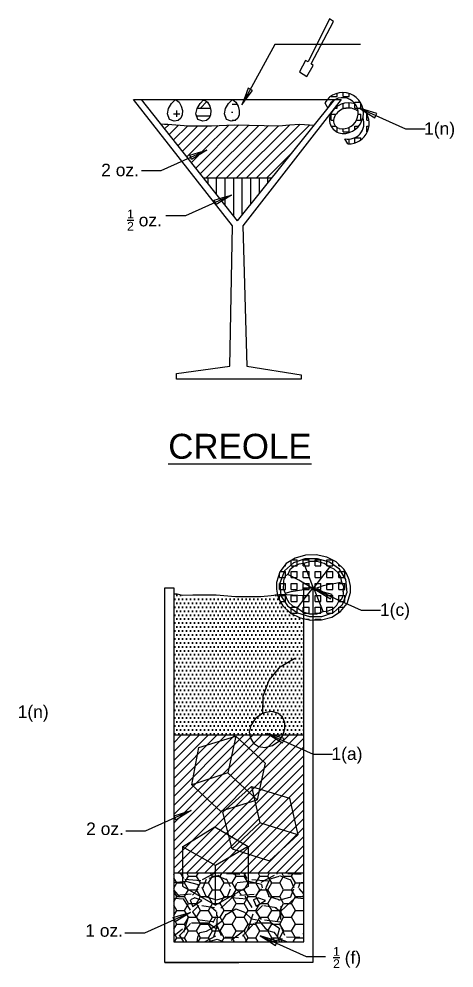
# Model space of a CAD drawing. Header units: metres. Extents: x -2.9 to 16.5, y 0 to 11.5.
# Drawn here: x 4.797 to 6.541, y 5.268 to 9.073 of the extents above; entities that cross this region are included whole.
import ezdxf

# ---------------------------------------------------------------- set-up
doc = ezdxf.new("R2010")
doc.units = ezdxf.units.M
for name, color, linetype in [('absinthe', 101, 'Continuous'), ('angostura', 23, 'Continuous'), ('bourbon - whiskey', 35, 'Continuous'), ('lemon juice', 51, 'Continuous'), ('orange juice', 30, 'Continuous'), ('peychaud', 10, 'Continuous'), ('triple sec', 200, 'Continuous')]:
    doc.layers.add(name, color=color, linetype=linetype)
doc.layers.add('soda', color=4, linetype='Continuous', lineweight=40)
doc.styles.get("Standard").update_dxf_attribs({"font": 'arial.ttf'})

# ---------------------------------------------------------------- blocks, each defined once
blk = doc.blocks.new('A$C7EF233EF')
for points in [[(0.26617, 0.17318), (0.25609, 0.17746), (0.23156, 0.13265), (0.26064, 0.11371), (0.28679, 0.15847), (0.27865, 0.16498), (0.368, 0.33414), (0.35152, 0.34446), (0.26617, 0.17318)], [(0.02632, 0.06722), (0.01313, 0.03364), (0, 0), (0.02132, 0.02912), (0.0426, 0.05826), (0.03446, 0.06276), (0.02632, 0.06722)], [(0.02632, 0.06722), (0.01313, 0.03364), (0, 0), (0.02132, 0.02912), (0.0426, 0.05826), (0.03446, 0.06276), (0.02632, 0.06722)]]:
    blk.add_lwpolyline(points, close=True)
blk.add_lwpolyline([(0.47635, 0.24257), (0.13309, 0.24257), (0, 0)])
blk = doc.blocks.new('A$C3C0D392B')
blk.add_lwpolyline([(0, 0), (-0.18425, -0.0829), (-0.26258, -0.0829)])
blk.add_lwpolyline([(-0.06532, -0.02941), (-0.06912, -0.02084), (-0.03455, -0.01042), (0, 0), (-0.0307, -0.01893), (-0.06147, -0.03788), (-0.06532, -0.02941)], close=True)
blk = doc.blocks.new('A$C09452039')
blk.add_lwpolyline([(-0.42768, -0.00065), (-0.42449, 0.01839), (-0.41656, 0.03722), (-0.39063, 0.04232), (-0.36855, 0.05458), (-0.34777, 0.07021), (-0.32602, 0.08513), (-0.31114, 0.10949), (-0.27225, 0.13211), (-0.23748, 0.11882), (-0.21024, 0.09295), (-0.1798, 0.08703), (-0.16818, 0.07075), (-0.1556, 0.05535), (-0.14037, 0.04368), (-0.12056, 0.03853), (-0.10623, 0.02078), (-0.09805, -0.00011), (-0.42768, -0.00065)])
blk = doc.blocks.new('A$C7E895C52')
for points in [[(0.2355, 0.00405), (0.2355, 0.00405), (0.2298, 0.04335), (0.216975, 0.07995), (0.198375, 0.112725), (0.1752, 0.140625), (0.121875, 0.178575), (0.059175, 0.1995), (-0.007725, 0.204), (-0.073875, 0.1926), (-0.133875, 0.165825), (-0.18285, 0.124275), (-0.215325, 0.068325), (-0.22635, -0.00135), (-0.22635, -0.00135)], [(0.2151, 0.000975), (0.19605, 0.08055), (0.1479, 0.137175), (0.080475, 0.170925), (0.003375, 0.18195), (-0.073575, 0.170175), (-0.140625, 0.13575), (-0.188175, 0.078675), (-0.20625, -0.0009)], [(-0.07605, 0.139275), (-0.106575, 0.1317), (-0.1344, 0.11385), (-0.1551, 0.0885), (-0.164475, 0.05865)], [(0.08655, 0.13995), (0.048525, 0.159075), (0.00465, 0.165375), (-0.03885, 0.158775), (-0.07605, 0.139275)], [(-0.07605, 0.139275), (-0.0375, 0.071625), (0.001125, 0.00375)], [(0.00915, 0.0027), (0.048, 0.07125), (0.08655, 0.13995)], [(0.1734, 0.06015), (0.1629, 0.08925), (0.1428, 0.114), (0.11625, 0.131925), (0.08655, 0.13995)], [(0.1734, 0.06015), (0.1377, 0.0456), (0.099375, 0.033825), (0.061875, 0.02115), (0.028725, 0.003675), (0.02685, -0.000075)], [(0.19155, 0.00165), (0.18915, 0.0333), (0.1734, 0.06015)], [(-0.22635, -0.00135), (-0.22635, -0.00135), (-0.22065, -0.04065), (-0.207825, -0.07725), (-0.189225, -0.110025), (-0.16605, -0.137925), (-0.112725, -0.175875), (-0.050025, -0.1968), (0.016875, -0.2013), (0.083025, -0.1899), (0.143025, -0.163125), (0.192, -0.121575), (0.224475, -0.065625), (0.2355, 0.00405), (0.2355, 0.00405)], [(-0.20595, 0.001725), (-0.1869, -0.07785), (-0.13875, -0.134475), (-0.071325, -0.168225), (0.005775, -0.17925), (0.082725, -0.167475), (0.149775, -0.13305), (0.197325, -0.075975), (0.2154, 0.0036)], [(-0.164475, 0.05865), (-0.177, 0.0477), (-0.18345, 0.0324), (-0.185025, 0.015225), (-0.1827, -0.001575)], [(-0.1824, 0.00105), (-0.18, -0.0306), (-0.16425, -0.05745)], [(-0.02025, 0.003375), (-0.090825, 0.033375), (-0.164475, 0.05865)], [(-0.16425, -0.05745), (-0.12855, -0.0429), (-0.090225, -0.031125), (-0.052725, -0.01845), (-0.019575, -0.000975), (-0.0177, 0.002775)], [(0, 0), (-0.03885, -0.06855), (-0.0774, -0.13725)], [(-0.02025, 0.003375), (0.001125, 0.00375)], [(0, 0), (-0.0177, 0.002775)], [(0, 0), (0.008025, -0.00105)], [(0.00915, 0.0027), (0.001125, 0.00375)], [(0.00915, 0.0027), (0.02685, -0.000075)], [(0.173625, -0.05595), (0.18615, -0.045), (0.1926, -0.0297), (0.194175, -0.012525), (0.19185, 0.004275)], [(-0.16425, -0.05745), (-0.15375, -0.08655), (-0.13365, -0.1113), (-0.1071, -0.129225), (-0.0774, -0.13725)], [(0.0294, -0.000675), (0.008025, -0.00105)], [(0.0852, -0.136575), (0.04665, -0.068925), (0.008025, -0.00105)], [(0.0294, -0.000675), (0.099975, -0.030675), (0.173625, -0.05595)], [(0.0852, -0.136575), (0.115725, -0.129), (0.14355, -0.11115), (0.16425, -0.0858), (0.173625, -0.05595)], [(-0.0774, -0.13725), (-0.039375, -0.156375), (0.0045, -0.162675), (0.048, -0.156075), (0.0852, -0.136575)]]:
    blk.add_lwpolyline(points)
blk = doc.blocks.new('A$C17891CB8')
for points in [[(0, 0), (0.001, 0.06819), (0.0256, 0.13222), (0.0697, 0.18533), (0.1289, 0.22087)], [(0, 0), (-0.0306, -0.02332), (-0.048, -0.04942), (-0.0539, -0.07585), (-0.0497, -0.10026), (-0.0368, -0.12028), (-0.0169, -0.13352), (0.0087, -0.13759), (0.0384, -0.1301), (0.064, -0.11257), (0.0807, -0.0893), (0.0887, -0.06331), (0.0879, -0.03771), (0.0785, -0.01546), (0.0607, 0.00027), (0.0345, 0.00645), (0, 0)]]:
    blk.add_lwpolyline(points)
blk = doc.blocks.new('A$C64F74674')
for points in [[(-0.48464, 0.71198), (-0.45622, 0.86218), (-0.30832, 0.90688), (-0.34005, 0.75968)], [(-0.30832, 0.90688), (-0.19048, 0.79928), (-0.22228, 0.65208)], [(-0.32259, 0.45486), (-0.36014, 0.60298), (-0.24484, 0.70588), (-0.21164, 0.55908)], [(-0.24484, 0.70588), (-0.09266, 0.65798), (-0.0594, 0.51112)], [(-0.52165, 0.46332), (-0.3916, 0.54368), (-0.25884, 0.46457), (-0.38894, 0.38877)], [(-0.25884, 0.46457), (-0.25884, 0.30501), (-0.38894, 0.22922)]]:
    blk.add_lwpolyline(points)
for points in [[(-0.48464, 0.71198), (-0.36876, 0.60618), (-0.22228, 0.65208), (-0.34005, 0.75968), (-0.48464, 0.71198)], [(-0.32259, 0.45486), (-0.1729, 0.40771), (-0.0594, 0.51112), (-0.21164, 0.55908), (-0.32259, 0.45486)], [(-0.52165, 0.46332), (-0.52165, 0.30641), (-0.38894, 0.22922), (-0.38894, 0.38877), (-0.52165, 0.46332)]]:
    blk.add_lwpolyline(points, close=True)

msp = doc.modelspace()

# ---------------------------------------------------------------- hatches: boundary and pattern name
at = {"layer": 'absinthe'}
h = msp.add_hatch(dxfattribs=at)
h.set_pattern_fill('MUDST', color=256, scale=0.005, style=0)
h.paths.add_polyline_path([(5.6794, 8.6895), (5.6801, 8.7065), (5.676, 8.724), (5.6668, 8.7395), (5.653, 8.7504), (5.6522, 8.7504), (5.6372, 8.7344), (5.6251, 8.7144), (5.6207, 8.6925), (5.6282, 8.6702), (5.6481, 8.6631), (5.6633, 8.6655), (5.6737, 8.6751)])
at = {"layer": 'angostura'}
h = msp.add_hatch(dxfattribs=at)
h.set_pattern_fill('DOLMIT', color=256, scale=0.005, style=0)
h.set_pattern_definition([(0, (-3.143715, 2.334325), (0, 0.03175), []), (45, (-3.143715, 2.334325), (-0.06349996, 0.06349996), [0.0449013, -0.0898025])])
h.paths.add_polyline_path([(5.5618, 8.724), (5.5526, 8.7395), (5.5435, 8.7468), (5.5347, 8.7468), (5.5231, 8.7344), (5.511, 8.7144), (5.5065, 8.6925), (5.5139, 8.6702), (5.5337, 8.6631), (5.549, 8.6655), (5.5594, 8.6751), (5.5651, 8.6895), (5.566, 8.7065)])
h.paths.add_polyline_path([(5.5385, 8.7508), (5.5347, 8.7468), (5.5435, 8.7468)])
at = {"layer": 'bourbon - whiskey'}
h = msp.add_hatch(dxfattribs=at)
h.set_pattern_fill('ANSI31', color=256, scale=0.009, style=0)
h.set_pattern_definition([(45, (-1.628907, 2.835587), (-0.02020558, 0.02020558), [])])
h.paths.add_polyline_path([(5.9803, 8.6475), (5.9233, 8.6509), (5.8814, 8.6493), (5.8392, 8.6446), (5.6611, 8.6485), (5.5682, 8.6445), (5.4746, 8.6446), (5.3934, 8.6512), (5.3806, 8.652), (5.3676, 8.6528), (5.3655, 8.6526), (5.4754, 8.5137), (5.4883, 8.5195), (5.4845, 8.5281), (5.5191, 8.5385), (5.5536, 8.5489), (5.5229, 8.53), (5.4921, 8.511), (5.4883, 8.5195), (5.4754, 8.5137), (5.537, 8.436), (5.8109, 8.436)])
h = msp.add_hatch(dxfattribs=at)
h.set_pattern_fill('ANSI31', color=256, scale=0.008, style=0)
h.paths.add_polyline_path([(5.7573, 6.1564), (5.7374, 6.1696), (5.7245, 6.1896), (5.7222, 6.2027), (5.4172, 6.2027), (5.4172, 5.9307), (5.4172, 5.6496), (5.9389, 5.6496), (5.9389, 5.9307), (5.9389, 6.1423), (5.8567, 6.1793), (5.8528, 6.1708), (5.8401, 6.1787), (5.8126, 6.1598), (5.7829, 6.1523)])
h.paths.add_polyline_path([(5.8564, 6.2027), (5.8484, 6.1915), (5.8605, 6.1879), (5.8567, 6.1793), (5.9389, 6.1423), (5.9389, 6.2027)], flags=17)
h.paths.add_polyline_path([(5.7222, 6.2027), (5.7245, 6.1896), (5.7374, 6.1696), (5.7573, 6.1564), (5.7829, 6.1523), (5.8126, 6.1598), (5.8382, 6.1773), (5.8394, 6.1791), (5.8221, 6.1898), (5.8011, 6.2027)], flags=17)
h.paths.add_polyline_path([(5.8113, 6.2027), (5.8259, 6.1983), (5.8484, 6.1915), (5.8549, 6.2006), (5.8555, 6.2027)], flags=17)
at = {"layer": 'lemon juice'}
h = msp.add_hatch(dxfattribs=at)
h.set_pattern_fill('HONEY', color=256, scale=0.01, style=0)
h.paths.add_polyline_path([(5.7014, 5.4918), (5.7287, 5.466), (5.7591, 5.46), (5.7707, 5.4438), (5.7833, 5.4284), (5.7985, 5.4167), (5.8183, 5.4115), (5.8327, 5.3938), (5.8408, 5.373), (5.9389, 5.373), (5.9389, 5.5886), (5.9389, 5.6496), (5.4172, 5.6496), (5.4172, 5.5886), (5.4172, 5.373), (5.5113, 5.373), (5.5144, 5.3914), (5.5223, 5.4102), (5.5483, 5.4153), (5.5704, 5.4276), (5.5911, 5.4432), (5.6129, 5.4581), (5.6278, 5.4825), (5.6667, 5.5051)])
h.paths.add_polyline_path([(5.8408, 5.373), (5.8327, 5.3938), (5.8183, 5.4115), (5.7985, 5.4167), (5.7833, 5.4284), (5.7707, 5.4438), (5.7591, 5.46), (5.7287, 5.466), (5.7014, 5.4918), (5.6667, 5.5051), (5.6278, 5.4825), (5.6129, 5.4581), (5.5911, 5.4432), (5.5704, 5.4276), (5.5483, 5.4153), (5.5223, 5.4102), (5.5144, 5.3914), (5.5113, 5.373)], flags=17)
h = msp.add_hatch(dxfattribs=at)
h.set_pattern_fill('GRAVEL', color=256, scale=0.01, style=0)
h.set_pattern_definition([(228.0128, (0.18288, 0.254), (-2.032001727, -2.28600281), [0.034172, -3.38305]), (184.9697, (0.16002, 0.2286), (3.04800493, 0.253998208), [0.0586405, -5.8054]), (132.5104, (0.1016, 0.22352), (2.539998152, -2.79400273), [0.041348, -4.09347]), (267.2737, (0.00254, 0.16002), (0.253998897, 5.079998365), [0.0534005, -5.28664]), (292.8337, (0, 0.10668), (-1.270003606, 3.048001733), [0.0523634, -5.18398]), (357.2737, (0.02032, 0.05842), (-5.079998365, 0.253998897), [0.0534005, -5.28664]), (37.6942, (0.07366, 0.05588), (-3.302002086, -2.539997736), [0.0706194, -6.99131]), (72.2553, (0.12954, 0.09906), (1.778003557, 5.588001621), [0.066672, -6.60053]), (121.4296, (0.14986, 0.16256), (-2.032000524, 3.301996116), [0.0535813, -5.30455]), (175.2364, (0.12192, 0.20828), (2.793997805, -0.253997616), [0.0611713, -2.99739]), (222.3974, (0.06096, 0.21336), (-3.048000092, -2.793996365), [0.079108, -7.83168]), (138.8141, (0.254, 0.15748), (-1.77799887, 1.523997656), [0.0270005, -2.67306]), (171.4692, (0.23368, 0.17526), (3.30199496, -0.50800128), [0.051368, -5.08546]), (225, (0.18288, 0.18288), (-1e-16, -0.254), [0.035921, -0.323289]), (203.1986, (0.1651, 0.21336), (1.27000428, 0.50800223), [0.019344, -1.91506]), (291.8014, (0.14732, 0.20574), (-0.25400018, 0.7620005), [0.0273566, -1.34048]), (30.9638, (0.15748, 0.18034), (0.7619992, 0.5080004), [0.044432, -1.43663]), (161.5651, (0.19558, 0.2032), (0.5080002, -0.2539996), [0.032129, -0.77109]), (16.3895, (0, 0.20574), (2.540001401, 0.761998415), [0.045009, -4.45588]), (70.3462, (0.04318, 0.21844), (-1.01599717, -2.79399605), [0.03776, -3.73822]), (293.1986, (0.19558, 0.254), (-0.50800223, 1.27000428), [0.038688, -1.89572]), (343.6105, (0.21082, 0.21844), (-2.540001401, 0.761998415), [0.045009, -4.45588]), (339.444, (0, 0.04826), (-1.27000158, 0.50799938), [0.0434035, -2.12677]), (294.7751, (0.04064, 0.03302), (-1.26999704, 2.793998703), [0.036367, -3.60036]), (66.8014, (0.19812, 0), (0.50800223, 1.27000428), [0.038688, -1.89572]), (17.354, (0.21336, 0.03556), (-3.302000178, -1.015998468), [0.0425783, -4.21524]), (69.444, (0.07366, 0), (-0.50799938, -1.27000158), [0.021702, -2.14848]), (101.3099, (0.18288, 0), (-0.25399875, 1.01599675), [0.0129515, -1.2822]), (165.9638, (0.18034, 0.0127), (0.76200054, -0.25399956), [0.0523634, -0.994905]), (186.009, (0.12954, 0.0254), (2.539996254, 0.253999407), [0.0485267, -4.80414]), (303.6901, (0.15748, 0.15748), (-0.2540001, 0.5079995), [0.0366324, -0.879178]), (353.1572, (0.1778, 0.127), (4.318001786, -0.508002275), [0.0639557, -6.3316]), (60.9454, (0.2413, 0.11938), (-1.01599764, -1.77799576), [0.026151, -2.58894]), (90, (0.254, 0.14224), (-0.254, 0.254), [0.01524, -0.23876]), (120.2564, (0.12446, 0.03302), (1.015997847, -1.777999103), [0.0352867, -3.49339]), (48.0128, (0.10668, 0.0635), (2.032001727, 2.28600281), [0.0683443, -3.34888]), (0, (0.1524, 0.1143), (0.254, 0.254), [0.06604, -0.18796]), (325.3048, (0.21844, 0.1143), (-2.5399956, 1.77800017), [0.040161, -3.97593]), (254.0546, (0.25146, 0.09144), (-0.25400065, -1.01600242), [0.036983, -1.81217]), (207.646, (0.2413, 0.05588), (-4.825998305, -2.540001597), [0.0602145, -5.96125]), (175.4261, (0.18796, 0.02794), (-3.30200076, 0.253998771), [0.063703, -6.30658]), (175.4261, (0.18796, 0.02794), (-3.30200076, 0.253998771), [0.063703, -6.30658])])
h.paths.add_polyline_path([(5.8408, 5.373), (5.8327, 5.3938), (5.8183, 5.4115), (5.7985, 5.4167), (5.7833, 5.4284), (5.7707, 5.4438), (5.7591, 5.46), (5.7287, 5.466), (5.7014, 5.4918), (5.6667, 5.5051), (5.6278, 5.4825), (5.6129, 5.4581), (5.5911, 5.4432), (5.5704, 5.4276), (5.5483, 5.4153), (5.5223, 5.4102), (5.5144, 5.3914), (5.5113, 5.373)], flags=17)
h.paths.add_polyline_path([(5.7014, 5.4918), (5.7287, 5.466), (5.7591, 5.46), (5.7707, 5.4438), (5.7833, 5.4284), (5.7985, 5.4167), (5.8183, 5.4115), (5.8327, 5.3938), (5.8408, 5.373), (5.9389, 5.373), (5.9389, 5.5886), (5.9389, 5.6496), (5.4172, 5.6496), (5.4172, 5.5886), (5.4172, 5.373), (5.5113, 5.373), (5.5144, 5.3914), (5.5223, 5.4102), (5.5483, 5.4153), (5.5704, 5.4276), (5.5911, 5.4432), (5.6129, 5.4581), (5.6278, 5.4825), (5.6667, 5.5051)])
at = {"layer": 'orange juice'}
h = msp.add_hatch(dxfattribs=at)
h.set_pattern_fill('SQUARE', color=256, scale=0.0075, style=0)
h.paths.add_polyline_path([(6.0334, 8.7504), (6.0627, 8.7504), (6.0651, 8.7504, -1.440995), (6.0802, 8.6347, -0.408592), (6.0585, 8.6737, -0.51898), (6.1561, 8.7027, 0.131666), (6.1442, 8.7327, 0.30241), (6.0562, 8.7083), (6.0509, 8.7016, 0.024062), (6.0467, 8.6949, 0.512754), (6.092, 8.6136, 1.582324)])
h.paths.add_polyline_path([(6.1757, 8.7136, -0.113106), (6.1754, 8.6768, -0.604766), (6.1035, 8.5932), (6.1152, 8.5721, 0.688562)])
h = msp.add_hatch(dxfattribs=at)
h.set_pattern_fill('SQUARE', color=256, scale=0.0075, style=0)
h.set_pattern_definition([(0, (2.697596, 4.976086), (0, 0.0238125), [0.0238125, -0.0238125]), (90, (2.697596, 4.976086), (-0.0238125, 0), [0.0238125, -0.0238125])])
h.paths.add_polyline_path([(5.9192, 6.8229), (5.9616, 6.7971), (5.9753, 6.7954), (5.9569, 6.8425), (5.9385, 6.8894), (5.9182, 6.8874), (5.8987, 6.8785), (5.8831, 6.8642), (5.8743, 6.846)], flags=0)
h.paths.add_polyline_path([(6.0427, 6.8747), (6.0201, 6.8905), (5.9926, 6.8986), (5.9641, 6.8984), (5.9385, 6.8894), (5.9569, 6.8425), (5.9753, 6.7954), (5.9803, 6.794), (6.0116, 6.8343)], flags=0)
h.paths.add_polyline_path([(5.9803, 6.794), (5.9914, 6.7905), (5.993, 6.7928), (6.0158, 6.8009), (6.041, 6.8055), (6.0667, 6.8095), (6.0909, 6.8155), (6.0869, 6.8351), (6.0763, 6.8528), (6.061, 6.8668), (6.0427, 6.8747), (6.0116, 6.8343)], flags=0)
h.paths.add_polyline_path([(6.0158, 6.8009), (5.993, 6.7928), (5.9914, 6.7905), (5.9803, 6.794), (5.9753, 6.7954), (5.9616, 6.7971), (5.9192, 6.8229), (5.8743, 6.846), (5.8831, 6.8642), (5.8987, 6.8785), (5.9182, 6.8874), (5.9385, 6.8894), (5.9641, 6.8984), (5.9926, 6.8986), (6.0201, 6.8905), (6.0427, 6.8747), (6.061, 6.8668), (6.0763, 6.8528), (6.0869, 6.8351), (6.0909, 6.8155), (6.0667, 6.8095), (6.041, 6.8055)], flags=0)
h.paths.add_polyline_path([(6.0354, 6.7641), (6.0802, 6.7411), (6.0715, 6.7228), (6.0558, 6.7085), (6.0363, 6.6997), (6.0161, 6.6977), (5.9904, 6.6886), (5.962, 6.6885), (5.9344, 6.6966), (5.9119, 6.7124), (5.8936, 6.7203), (5.8782, 6.7342), (5.8677, 6.752), (5.8637, 6.7716), (5.8879, 6.7776), (5.9135, 6.7816), (5.9387, 6.7862), (5.9616, 6.7943), (5.9631, 6.7965), (5.9742, 6.7931), (5.9793, 6.7917), (5.993, 6.7899)], flags=0)
h.paths.add_polyline_path([(6.1073, 6.8264), (6.0818, 6.8672), (6.0417, 6.8951), (5.9933, 6.9093), (5.9429, 6.909), (5.8968, 6.8932), (5.861, 6.861), (5.8425, 6.813), (5.8472, 6.7606), (5.8728, 6.7199), (5.9129, 6.692), (5.9612, 6.6777), (6.0116, 6.6781), (6.0578, 6.6939), (6.0936, 6.726), (6.1121, 6.7741)], flags=16)
h.paths.add_polyline_path([(5.993, 6.7899), (5.9793, 6.7917), (5.9977, 6.7446), (6.0161, 6.6977), (6.0363, 6.6997), (6.0558, 6.7085), (6.0715, 6.7228), (6.0802, 6.7411), (6.0354, 6.7641)], flags=0)
h.paths.add_polyline_path([(5.943, 6.7528), (5.9119, 6.7124), (5.9344, 6.6966), (5.962, 6.6885), (5.9904, 6.6886), (6.0161, 6.6977), (5.9977, 6.7446), (5.9793, 6.7917), (5.9742, 6.7931)], flags=0)
h.paths.add_polyline_path([(5.9135, 6.7816), (5.8879, 6.7776), (5.8637, 6.7716), (5.8677, 6.752), (5.8782, 6.7342), (5.8936, 6.7203), (5.9119, 6.7124), (5.943, 6.7528), (5.9742, 6.7931), (5.9631, 6.7965), (5.9616, 6.7943), (5.9387, 6.7862)], flags=0)
h.paths.add_polyline_path([(5.8291, 6.8133), (5.8291, 6.7876), (5.8339, 6.763), (5.8428, 6.7402), (5.855, 6.7202), (5.8856, 6.6909), (5.9239, 6.6717), (5.9663, 6.6626), (6.0097, 6.6637), (6.0507, 6.6753), (6.0859, 6.6973), (6.1119, 6.7301), (6.1255, 6.7737), (6.1255, 6.7995), (6.1207, 6.8241), (6.1118, 6.8468), (6.0996, 6.8669), (6.0689, 6.8961), (6.0307, 6.9154), (5.9883, 6.9245), (5.9448, 6.9234), (5.9039, 6.9118), (5.8687, 6.8897), (5.8427, 6.8569)])
h.paths.add_polyline_path([(5.861, 6.861), (5.8968, 6.8932), (5.9429, 6.909), (5.9933, 6.9093), (6.0417, 6.8951), (6.0818, 6.8672), (6.1073, 6.8264), (6.1121, 6.7741), (6.0936, 6.726), (6.0578, 6.6939), (6.0116, 6.6781), (5.9612, 6.6777), (5.9129, 6.692), (5.8728, 6.7199), (5.8472, 6.7606), (5.8425, 6.813)], flags=16)
at = {"layer": 'peychaud'}
h = msp.add_hatch(dxfattribs=at)
h.set_pattern_fill('CROSS', color=256, scale=0.008, style=0)
h.set_pattern_definition([(0, (4.80687, -2.3814), (0.0508, 0.0508), [0.0254, -0.0762]), (90, (4.81957, -2.3941), (-0.0508, 0.0508), [0.0254, -0.0762])])
h.paths.add_polyline_path([(5.4516, 8.6999), (5.4519, 8.7065), (5.4517, 8.707), (5.3954, 8.707), (5.3925, 8.6925), (5.4, 8.6702), (5.4199, 8.6631), (5.4298, 8.6647), (5.4311, 8.671), (5.4432, 8.691)])
h.paths.add_polyline_path([(5.4512, 8.6895), (5.4516, 8.6999), (5.4432, 8.691), (5.4311, 8.671), (5.4298, 8.6647), (5.4351, 8.6655), (5.4455, 8.6751)], flags=17)
h.paths.add_polyline_path([(5.4386, 8.7395), (5.4244, 8.7508), (5.409, 8.7344), (5.3969, 8.7144), (5.3954, 8.707), (5.4517, 8.707), (5.4478, 8.724)])
at = {"layer": 'soda'}
h = msp.add_hatch(dxfattribs=at)
h.set_pattern_fill('DOTS', color=256, scale=0.01, style=0)
h.paths.add_polyline_path([(5.6648, 6.7557), (5.5876, 6.7624), (5.4934, 6.7624), (5.452, 6.7622), (5.431, 6.7666), (5.418, 6.7675), (5.4172, 6.7675), (5.4172, 6.2027), (5.7222, 6.2027), (5.7203, 6.214), (5.7262, 6.2405), (5.7436, 6.2666), (5.7742, 6.2899), (5.8087, 6.2963), (5.8349, 6.2902), (5.8527, 6.2744), (5.8621, 6.2522), (5.8629, 6.2266), (5.8555, 6.2027), (5.9389, 6.2027), (5.9389, 6.6684), (5.9239, 6.6717), (5.8856, 6.6909), (5.855, 6.7202), (5.8428, 6.7402), (5.8334, 6.7642), (5.8082, 6.761), (5.7671, 6.7557)])
h.paths.add_polyline_path([(5.7436, 6.2666), (5.7262, 6.2405), (5.7203, 6.214), (5.7222, 6.2027), (5.8011, 6.2027), (5.7914, 6.2087), (5.8113, 6.2027), (5.8555, 6.2027), (5.8629, 6.2266), (5.8621, 6.2522), (5.8527, 6.2744), (5.8349, 6.2902), (5.8087, 6.2963), (5.7742, 6.2899)], flags=17)
at = {"layer": 'triple sec'}
h = msp.add_hatch(dxfattribs=at)
h.set_pattern_fill('LINE', color=256, scale=0.0108, angle=90, style=0)
h.paths.add_polyline_path([(5.6485, 8.3674), (5.6101, 8.3437), (5.6732, 8.264), (5.8109, 8.436), (5.537, 8.436), (5.6023, 8.3534), (5.6139, 8.3569)])

# ---------------------------------------------------------------- linework, layer by layer
for p, q in [((5.6732, 8.264), (5.2881, 8.7504)), ((5.6732, 8.264), (6.0627, 8.7504)), ((6.0235, 8.7364), (6.0352, 8.7153)), ((6.1152, 8.5721), (6.1035, 8.5932)), ((5.537, 8.436), (5.8109, 8.436)), ((5.4172, 6.2027), (5.9389, 6.2027)), ((5.4172, 5.6496), (5.9389, 5.6496)), ((5.3819, 5.2905), (5.6781, 5.2905))]:
    msp.add_line(p, q)
for points in [[(6.0627, 8.7504), (6.089, 8.7504), (5.6948, 8.2444), (5.7105, 7.6815), (5.9281, 7.6463), (5.9281, 7.6285), (5.428, 7.6285), (5.428, 7.6521), (5.6417, 7.6815), (5.6535, 8.2444), (5.2555, 8.7504), (5.2881, 8.7504), (6.0627, 8.7504)], [(5.4853, 8.5182), (5.4815, 8.5267), (5.516, 8.5372), (5.5506, 8.5476), (5.5199, 8.5287), (5.4891, 8.5097), (5.4853, 8.5182)], [(5.5832, 8.338), (5.5794, 8.3465), (5.6139, 8.3569), (5.6485, 8.3674), (5.6178, 8.3484), (5.587, 8.3295), (5.5832, 8.338)]]:
    msp.add_lwpolyline(points, close=True)
for points in [[(5.3998, 8.6702), (5.3924, 8.6925), (5.3969, 8.7144), (5.409, 8.7344), (5.4244, 8.7508), (5.4385, 8.7395), (5.4477, 8.724), (5.4519, 8.7065), (5.451, 8.6895), (5.4453, 8.6751), (5.4349, 8.6655), (5.4196, 8.6631), (5.3998, 8.6702)], [(5.5141, 8.6702), (5.5066, 8.6925), (5.511, 8.7144), (5.5231, 8.7344), (5.5385, 8.7508), (5.5527, 8.7395), (5.5619, 8.724), (5.566, 8.7065), (5.5653, 8.6895), (5.5596, 8.6751), (5.5492, 8.6655), (5.534, 8.6631), (5.5141, 8.6702)], [(5.6282, 8.6702), (5.6207, 8.6925), (5.6251, 8.7144), (5.6372, 8.7344), (5.6526, 8.7508), (5.6668, 8.7395), (5.676, 8.724), (5.6801, 8.7065), (5.6794, 8.6895), (5.6737, 8.6751), (5.6633, 8.6655), (5.6481, 8.6631), (5.6282, 8.6702)], [(5.3655, 8.6526), (5.3655, 8.6526), (5.3676, 8.6528), (5.3806, 8.652), (5.3934, 8.6512), (5.4746, 8.6446), (5.5682, 8.6445), (5.6611, 8.6485), (5.8392, 8.6446), (5.8814, 8.6493), (5.9233, 8.6509), (5.9803, 8.6475), (5.9803, 8.6475), (5.9803, 8.6475), (5.9803, 8.6475)], [(5.5506, 8.5476), (5.3663, 8.4647), (5.288, 8.4647)], [(5.6485, 8.3674), (5.4642, 8.2845), (5.3859, 8.2845)], [(5.9389, 6.7931), (5.9742, 6.7931), (5.9742, 5.2905), (5.3819, 5.2905), (5.3819, 6.7931), (5.4172, 6.7931)], [(5.4172, 6.7931), (5.4172, 6.7675), (5.4172, 5.9307), (5.4172, 5.5886), (5.4172, 5.373), (5.9389, 5.373), (5.9389, 5.5886), (5.9389, 5.9307), (5.9389, 6.7597), (5.9389, 6.7931)], [(5.9371, 6.7597), (5.8936, 6.763), (5.8497, 6.7663), (5.8082, 6.761), (5.7671, 6.7557), (5.6648, 6.7557), (5.5876, 6.7624), (5.4934, 6.7624), (5.452, 6.7622), (5.431, 6.7666), (5.418, 6.7675), (5.4172, 6.7675)]]:
    msp.add_lwpolyline(points)
for centre, radius, start, end in [((6.0952, 8.696), 0.0824, 267.7802, 150.5879), ((6.0943, 8.6954), 0.0623, 256.9975, 161.3706), ((6.1184, 8.6544), 0.0824, 71.7919, 150.5879), ((6.1175, 8.6539), 0.0623, 51.657, 161.3706), ((6.1184, 8.6544), 0.0824, 267.7802, 45.9795), ((6.0985, 8.6705), 0.0573, 154.8907, 263.4774), ((6.1175, 8.6539), 0.0623, 256.9975, 21.6539), ((6.0892, 8.6654), 0.0319, 164.735, 253.6331)]:
    msp.add_arc(centre, radius, start, end)

# ---------------------------------------------------------------- block references
for name, p in [('A$C7EF233EF', (5.6899, 8.7287)), ('A$C17891CB8', (5.7742, 6.2899)), ('A$C64F74674', (5.9742, 5.2905)), ('A$C3C0D392B', (5.4877, 5.8993)), ('A$C3C0D392B', (5.484, 5.4914)), ('A$C09452039', (5.9389, 5.373))]:
    msp.add_blockref(name, p)
at = {"xscale": -1}
for p in [(6.1625, 8.715), (5.9837, 6.7861), (5.7914, 6.2087), (5.7634, 5.3968)]:
    msp.add_blockref('A$C3C0D392B', p, dxfattribs=at)
at = {"xscale": 0.647359, "yscale": 0.647359, "zscale": 0.647359, "rotation": 351.726752}
msp.add_blockref('A$C7E895C52', (5.9742, 6.7931), dxfattribs=at)

# ---------------------------------------------------------------- texts
at = {"attachment_point": 5}
for s, insert, char_height, width in [('1(n)', (6.4829, 8.6262), 0.05, 0.298021), ('2 oz.', (5.2024, 8.4675), 0.05, 0.298021), ('\\A1;{\\H0.7x;\\S1/2;} oz.', (5.3002, 8.2667), 0.05, 0.298021), ('{\\LCREOLE}', (5.6826, 7.3592), 0.1, 0.874829), ('1(c)', (6.3041, 6.6972), 0.05, 0.298021), ('1(n)', (4.854, 6.2882), 0.05, 0.298021), ('1(a)', (6.1117, 6.1198), 0.05, 0.298021), ('2 oz.', (5.1421, 5.8262), 0.05, 0.298021), ('1 oz.', (5.1385, 5.4183), 0.05, 0.298021), ('\\A1;{\\H0.7x;\\S1/2;} (f)', (6.1122, 5.3101), 0.05, 0.298021)]:
    msp.add_mtext(s, dxfattribs=dict(at, insert=insert, char_height=char_height, width=width))

doc.saveas('drawing.dxf')
